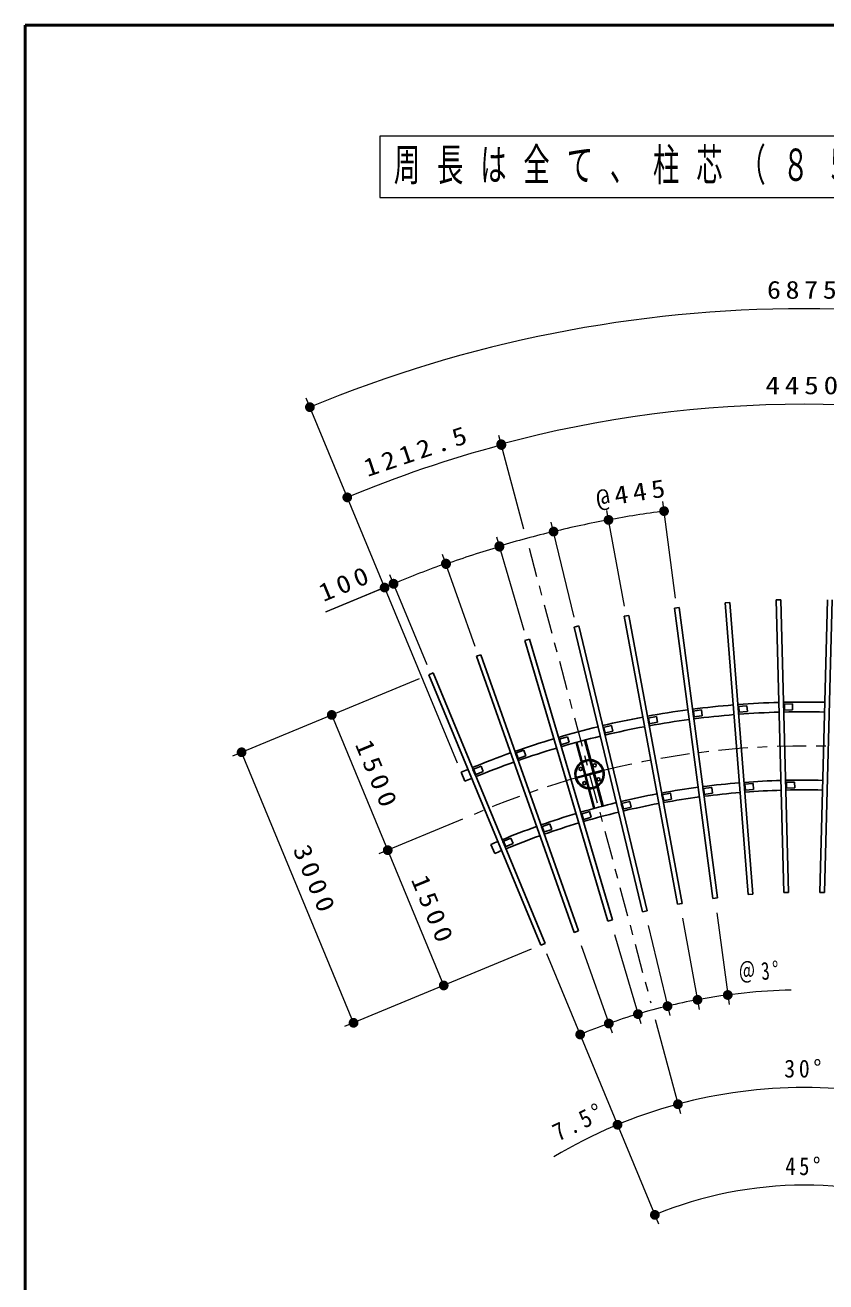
# Model space of a CAD drawing. Units: millimetres on the paper, with parts at other scales. Extents: x -365 to 10, y -38 to 257.
# Drawn here: x -365 to -282.9, y 128.3 to 257 of the extents above; entities that cross this region are included whole.
import ezdxf

# ---------------------------------------------------------------- set-up
doc = ezdxf.new("R2010")
doc.units = ezdxf.units.MM
doc.linetypes.add('USER2', pattern=[6, 3, -1, 1, -1])
doc.layers.add('LY_1', color=7, linetype='Continuous', lineweight=25)
doc.layers.add('LY_2', color=7, linetype='Continuous', lineweight=13)
doc.styles.add('ＭＳ ゴシック', font='')
doc.styles.get('ＭＳ ゴシック').set_extended_font_data('MS Gothic')

# ---------------------------------------------------------------- blocks, each defined once
blk = doc.blocks.new('filled_dot')
at = {"color": 0, "linetype": 'Continuous', "lineweight": -2, "const_width": 1.25}
blk.add_lwpolyline([(-0.625, 0, 1), (0.625, 0, 1)], format="xyb", close=True, dxfattribs=at)
blk = doc.blocks.new('open_arrow')
at = {"color": 0, "linetype": 'Continuous', "lineweight": -2}
blk.add_lwpolyline([(7.5, 1.25), (0, 0), (7.5, -1.25)], dxfattribs=at)

msp = doc.modelspace()

# ---------------------------------------------------------------- linework, layer by layer
at = {"layer": 'LY_1', "lineweight": 13}
for p, q in [((-241.639, 245.635), (-328.639, 245.635)), ((-328.639, 245.635), (-328.639, 239.335)), ((-328.639, 239.335), (-241.639, 239.335)), ((-320.693, 181.379), (-336.188, 218.786)), ((-313.867, 205.372), (-316.435, 214.954)), ((-303.553, 197.463), (-305.375, 207.293)), ((-298.33, 198.29), (-299.635, 208.202)), ((-308.726, 196.363), (-311.06, 206.085)), ((-313.833, 194.994), (-316.657, 204.527)), ((-318.862, 193.359), (-322.2, 202.785)), ((-328.148, 199.379), (-327.225, 199.762)), ((-323.79, 191.467), (-327.608, 200.685)), ((-324.608, 190.046), (-343.733, 182.124)), ((-327.829, 172.474), (-333.57, 186.333)), ((-331.328, 154.79), (-342.809, 182.507)), ((-320.174, 175.648), (-328.754, 172.094)), ((-322.089, 158.616), (-327.83, 172.476)), ((-297.622, 165.509), (-295.89, 156.168)), ((-294.08, 166.069), (-292.84, 156.651)), ((-304.594, 163.835), (-301.896, 154.726)), ((-301.129, 164.763), (-298.912, 155.525)), ((-313.128, 162.329), (-332.252, 154.407)), ((-308.005, 162.727), (-304.833, 153.771)), ((-311.544, 161.903), (-300.063, 134.187)), ((-300.409, 155.145), (-297.821, 145.486))]:
    msp.add_line(p, q, dxfattribs=at)
at = {"layer": 'LY_1', "linetype": 'USER2', "lineweight": 13}
msp.add_line((-313.343, 203.417), (-300.867, 156.855), dxfattribs=at)
at = {"layer": 'LY_1', "color": 40}
for p, q in [((-298.429, 197.269), (-297.953, 197.331)), ((-298.429, 197.269), (-294.514, 167.525)), ((-297.953, 197.331), (-294.038, 167.588)), ((-293.224, 197.828), (-292.745, 197.866)), ((-293.224, 197.828), (-290.87, 167.921)), ((-292.745, 197.866), (-290.392, 167.959)), ((-287.996, 198.115), (-287.517, 198.128)), ((-287.996, 198.115), (-287.211, 168.125)), ((-287.517, 198.128), (-286.731, 168.138)), ((-282.761, 198.128), (-283.546, 168.138)), ((-282.281, 198.115), (-283.066, 168.125)), ((-303.598, 196.437), (-303.126, 196.525)), ((-303.598, 196.437), (-298.131, 166.94)), ((-303.126, 196.525), (-297.659, 167.027)), ((-308.717, 195.336), (-308.25, 195.449)), ((-308.717, 195.336), (-301.713, 166.165)), ((-308.25, 195.449), (-301.247, 166.277)), ((-313.77, 193.969), (-313.31, 194.106)), ((-313.77, 193.969), (-305.25, 165.205)), ((-313.31, 194.106), (-304.79, 165.341)), ((-318.746, 192.34), (-318.293, 192.5)), ((-318.746, 192.34), (-308.731, 164.06)), ((-318.293, 192.5), (-308.279, 164.221)), ((-323.629, 190.452), (-323.185, 190.635)), ((-323.185, 190.635), (-311.705, 162.919)), ((-323.629, 190.452), (-312.148, 162.735)), ((-294.514, 167.525), (-294.038, 167.588)), ((-290.87, 167.921), (-290.392, 167.959)), ((-287.211, 168.125), (-286.731, 168.138)), ((-283.546, 168.138), (-283.066, 168.125)), ((-301.713, 166.165), (-301.247, 166.277)), ((-298.131, 166.94), (-297.659, 167.027)), ((-305.25, 165.205), (-304.79, 165.341)), ((-308.731, 164.06), (-308.279, 164.221)), ((-312.148, 162.735), (-311.705, 162.919))]:
    msp.add_line(p, q, dxfattribs=at)
at = {"layer": 'LY_1'}
for p, q in [((-296.557, 186.723), (-295.664, 186.84)), ((-296.557, 186.723), (-296.478, 186.128)), ((-296.487, 186.732), (-296.409, 186.137)), ((-295.664, 186.84), (-295.586, 186.246)), ((-291.906, 187.199), (-291.009, 187.27)), ((-291.906, 187.199), (-291.859, 186.601)), ((-291.836, 187.205), (-291.789, 186.606)), ((-291.009, 187.27), (-290.962, 186.672)), ((-287.236, 187.431), (-286.337, 187.455)), ((-287.236, 187.431), (-287.221, 186.831)), ((-287.221, 186.831), (-286.321, 186.855)), ((-287.166, 187.433), (-287.151, 186.833)), ((-286.337, 187.455), (-286.321, 186.855)), ((-301.176, 186.004), (-300.291, 186.168)), ((-301.176, 186.004), (-301.067, 185.414)), ((-301.108, 186.017), (-300.998, 185.427)), ((-301.067, 185.414), (-300.182, 185.578)), ((-300.291, 186.168), (-300.182, 185.578)), ((-296.478, 186.128), (-295.586, 186.246)), ((-291.859, 186.601), (-290.962, 186.672)), ((-305.752, 185.044), (-304.877, 185.254)), ((-305.752, 185.044), (-305.612, 184.461)), ((-305.684, 185.061), (-305.544, 184.477)), ((-305.612, 184.461), (-304.737, 184.671)), ((-304.877, 185.254), (-304.737, 184.671)), ((-310.271, 183.846), (-309.408, 184.102)), ((-310.271, 183.846), (-310.101, 183.271)), ((-310.204, 183.866), (-310.034, 183.291)), ((-310.101, 183.271), (-309.238, 183.527)), ((-309.408, 184.102), (-309.238, 183.527)), ((-308.527, 183.511), (-306.715, 176.749)), ((-308.44, 183.534), (-306.628, 176.772)), ((-307.648, 183.746), (-305.836, 176.985)), ((-307.561, 183.769), (-305.749, 177.008)), ((-314.721, 182.414), (-313.873, 182.714)), ((-314.721, 182.414), (-314.521, 181.848)), ((-314.655, 182.437), (-314.455, 181.871)), ((-314.521, 181.848), (-313.673, 182.148)), ((-313.873, 182.714), (-313.673, 182.148)), ((-320.311, 180.455), (-319.928, 179.531)), ((-319.091, 180.75), (-318.259, 181.094)), ((-319.091, 180.75), (-318.861, 180.196)), ((-319.026, 180.777), (-318.796, 180.222)), ((-318.861, 180.196), (-318.03, 180.54)), ((-318.259, 181.094), (-318.03, 180.54)), ((-307.546, 180.197), (-306.754, 180.409)), ((-307.522, 180.11), (-306.73, 180.322)), ((-305.894, 180.639), (-306.667, 180.432)), ((-305.871, 180.552), (-306.643, 180.345)), ((-305.894, 180.639), (-305.871, 180.552)), ((-308.405, 179.966), (-307.633, 180.173)), ((-308.405, 179.966), (-308.382, 179.879)), ((-308.382, 179.879), (-307.609, 180.086)), ((-291.278, 179.224), (-290.381, 179.294)), ((-291.278, 179.224), (-291.231, 178.626)), ((-291.208, 179.229), (-291.161, 178.631)), ((-290.381, 179.294), (-290.334, 178.696)), ((-287.027, 179.434), (-286.127, 179.458)), ((-287.027, 179.434), (-287.011, 178.834)), ((-286.957, 179.436), (-286.941, 178.836)), ((-286.127, 179.458), (-286.112, 178.858)), ((-299.719, 178.138), (-298.834, 178.302)), ((-299.719, 178.138), (-299.609, 177.548)), ((-299.65, 178.151), (-299.54, 177.561)), ((-299.609, 177.548), (-298.724, 177.712)), ((-298.834, 178.302), (-298.724, 177.712)), ((-295.513, 178.791), (-294.62, 178.909)), ((-295.513, 178.791), (-295.434, 178.196)), ((-295.443, 178.8), (-295.365, 178.206)), ((-295.434, 178.196), (-294.542, 178.314)), ((-294.62, 178.909), (-294.542, 178.314)), ((-291.231, 178.626), (-290.334, 178.696)), ((-287.011, 178.834), (-286.112, 178.858)), ((-307.999, 176.176), (-307.136, 176.431)), ((-307.136, 176.431), (-306.966, 175.856)), ((-303.884, 177.265), (-303.009, 177.475)), ((-303.884, 177.265), (-303.744, 176.682)), ((-303.816, 177.282), (-303.676, 176.698)), ((-303.744, 176.682), (-302.869, 176.892)), ((-303.009, 177.475), (-302.869, 176.892)), ((-312.051, 174.872), (-311.203, 175.173)), ((-311.203, 175.173), (-311.002, 174.607)), ((-307.999, 176.176), (-307.829, 175.6)), ((-307.932, 176.196), (-307.762, 175.62)), ((-307.829, 175.6), (-306.966, 175.856)), ((-312.051, 174.872), (-311.851, 174.307)), ((-311.985, 174.896), (-311.785, 174.33)), ((-311.851, 174.307), (-311.002, 174.607)), ((-317.249, 173.063), (-316.866, 172.139)), ((-316.029, 173.359), (-315.198, 173.703)), ((-316.029, 173.359), (-315.8, 172.804)), ((-315.965, 173.386), (-315.735, 172.831)), ((-315.8, 172.804), (-314.968, 173.149)), ((-315.198, 173.703), (-314.968, 173.149))]:
    msp.add_line(p, q, dxfattribs=at)
at = {"layer": 'LY_1', "lineweight": 13}
msp.add_lwpolyline([(-334.162, 196.889), (-328.148, 199.379), (-334.085, 196.92)], dxfattribs=at)
at = {"layer": 'LY_1'}
for centre in [(-308.057, 180.79), (-306.608, 181.178), (-307.668, 179.341), (-306.219, 179.729)]:
    msp.add_circle(centre, 0.16, dxfattribs=at)
at = {"layer": 'LY_1', "lineweight": 13}
for centre, radius, start, end in [((-285.138, 95.543), 132.398, 67.50021, 112.50059), ((-285.139, 98.156), 120, 74.99989, 105.00002), ((-283.158, 90.764), 127.57, 104.99996, 112.50046), ((-285.148, 98.153), 109.998, 100.4995, 103.49971), ((-285.148, 98.154), 109.998, 97.4994, 100.49972), ((-285.148, 98.153), 109.999, 103.50001, 106.49992), ((-285.148, 98.152), 109.943, 106.4998, 109.49999), ((-285.167, 98.205), 109.943, 109.49979, 112.50003), ((-285.139, 98.156), 60, 100.49982, 103.49968), ((-285.139, 98.156), 60, 91.28965, 100.49966), ((-285.139, 98.156), 60, 103.49961, 106.49973), ((-285.139, 98.156), 60, 109.49999, 112.49975), ((-285.139, 98.155), 60, 106.49995, 109.5), ((-285.139, 98.156), 50, 74.99923, 104.99965), ((-285.139, 98.156), 50, 104.99983, 120.89277), ((-285.139, 98.156), 40, 67.49999, 112.50004)]:
    msp.add_arc(centre, radius, start, end, dxfattribs=at)
at = {"layer": 'LY_1'}
for centre, radius, start, end in [((-285.163, 98.151), 89.5, 97.63764, 100.33035), ((-285.164, 98.152), 89.5, 94.63764, 97.33035), ((-285.164, 98.154), 89.5, 91.63764, 94.33035), ((-285.164, 98.155), 89.5, 88.63764, 91.33035), ((-285.163, 98.15), 89.5, 100.63764, 103.33035), ((-285.163, 98.151), 88.5, 97.63919, 100.32844), ((-285.164, 98.152), 88.5, 94.63919, 97.32843), ((-285.164, 98.154), 88.5, 91.63919, 94.32844), ((-285.164, 98.155), 88.5, 88.63919, 91.32844), ((-285.163, 98.148), 89.5, 103.63764, 106.33035), ((-285.163, 98.148), 88.5, 103.63919, 106.32844), ((-285.163, 98.15), 88.5, 100.63919, 103.32844), ((-285.162, 98.147), 89.5, 106.63764, 109.33035), ((-285.162, 98.147), 88.5, 106.63919, 109.32844), ((-285.162, 98.146), 89.5, 109.63764, 112.33035), ((-307.138, 180.259), 1.5, 89.13835, 120.86407), ((-307.138, 180.259), 1.45, 88.5749, 121.42512), ((-307.138, 180.259), 1.4, 87.97073, 122.02929), ((-307.138, 180.259), 1.5, 304.47122, 85.52878), ((-307.138, 180.259), 1.45, 305.17123, 84.82871), ((-307.138, 180.259), 1.4, 305.92482, 84.07512), ((-285.139, 98.156), 89.5, 112.65365, 113.14021), ((-285.162, 98.146), 88.5, 109.63919, 112.32844), ((-307.138, 180.259), 1.5, 124.47122, 265.52878), ((-307.138, 180.259), 1.45, 125.17125, 264.82873), ((-307.138, 180.259), 1.4, 125.92484, 264.07514), ((-285.139, 98.156), 88.5, 112.65539, 113.14745), ((-307.138, 180.259), 1.4, 267.97071, 302.02927), ((-307.138, 180.259), 1.45, 268.57488, 301.4251), ((-307.138, 180.259), 1.5, 269.13593, 300.86165), ((-285.164, 98.152), 81.5, 94.65115, 97.3137), ((-285.164, 98.154), 81.5, 91.65115, 94.3137), ((-285.164, 98.155), 81.5, 88.65115, 91.3137), ((-285.163, 98.15), 81.5, 100.65115, 103.3137), ((-285.163, 98.151), 81.5, 97.65115, 100.3137), ((-285.163, 98.151), 80.5, 97.65303, 100.31139), ((-285.164, 98.152), 80.5, 94.65302, 97.31139), ((-285.164, 98.154), 80.5, 91.65303, 94.31139), ((-285.164, 98.155), 80.5, 88.65303, 91.31139), ((-285.163, 98.148), 81.5, 103.65115, 106.3137), ((-285.163, 98.15), 80.5, 100.65303, 103.31139), ((-285.162, 98.147), 81.5, 106.65115, 109.3137), ((-285.162, 98.147), 80.5, 106.65303, 109.31139), ((-285.163, 98.148), 80.5, 103.65303, 106.31139), ((-285.162, 98.146), 81.5, 109.65115, 112.3137), ((-285.162, 98.146), 80.5, 109.65303, 112.31139), ((-285.139, 98.156), 81.5, 112.66873, 113.20306), ((-285.139, 98.156), 80.5, 112.67083, 113.21179)]:
    msp.add_arc(centre, radius, start, end, dxfattribs=at)
at = {"layer": 'LY_1', "linetype": 'USER2', "lineweight": 13}
msp.add_arc((-285.139, 98.156), 85, 57.49751, 113.65495, dxfattribs=at)
at = {"layer": 'LY_2', "lineweight": 50}
for p, q in [((0, 257), (-365, 257)), ((-365, 257), (-365, 0))]:
    msp.add_line(p, q, dxfattribs=at)

# ---------------------------------------------------------------- block references
at = {"layer": 'LY_1', "lineweight": 13}
for name, p, xscale, yscale, rotation in [('filled_dot', (-335.805, 217.862), 0.4, 0.4, 21.9), ('filled_dot', (-316.197, 214.067), 0.4, 0.4, 14.3), ('filled_dot', (-316.176, 213.987), 0.4, 0.4, 195.7), ('filled_dot', (-331.978, 208.623), 0.4, 0.4, 21.8), ('filled_dot', (-299.505, 207.211), 0.4, 0.4, 188.3), ('filled_dot', (-305.193, 206.31), 0.4, 0.4, 191.3), ('filled_dot', (-305.193, 206.31), 0.4, 0.4, 9.7), ('filled_dot', (-310.827, 205.112), 0.4, 0.4, 194.3), ('filled_dot', (-310.826, 205.112), 0.4, 0.4, 12.7), ('filled_dot', (-316.389, 203.622), 0.4, 0.4, 15.7), ('filled_dot', (-316.373, 203.568), 0.4, 0.4, 197.3), ('filled_dot', (-321.866, 201.842), 0.4, 0.4, 200.3), ('filled_dot', (-321.848, 201.789), 0.4, 0.4, 18.7), ('filled_dot', (-328.148, 199.379), 0.4, 0.4, 22.5), ('filled_dot', (-327.24, 199.78), 0.4, 0.4, 21.7), ('filled_dot', (-327.225, 199.762), 0.4, 0.4, 202.5), ('open_arrow', (-334.162, 196.889), 0.001, 0.001, 22.5), ('filled_dot', (-333.57, 186.333), 0.4, 0.4, 292.5), ('filled_dot', (-342.809, 182.507), 0.4, 0.4, 292.5), ('filled_dot', (-327.83, 172.476), 0.4, 0.4, 292.5), ('filled_dot', (-327.829, 172.474), 0.4, 0.4, 112.5), ('filled_dot', (-322.089, 158.616), 0.4, 0.4, 112.5), ('filled_dot', (-299.145, 156.498), 0.4, 0.4, 194.9), ('filled_dot', (-299.145, 156.498), 0.4, 0.4, 12.1), ('filled_dot', (-296.073, 157.151), 0.4, 0.4, 191.9), ('filled_dot', (-296.073, 157.151), 0.4, 0.4, 9.1), ('filled_dot', (-292.97, 157.642), 0.4, 0.4, 188.9), ('filled_dot', (-302.18, 155.685), 0.4, 0.4, 197.9), ('filled_dot', (-302.179, 155.685), 0.4, 0.4, 15.1), ('filled_dot', (-331.328, 154.79), 0.4, 0.4, 112.5), ('filled_dot', (-305.167, 154.714), 0.4, 0.4, 200.9), ('filled_dot', (-305.167, 154.714), 0.4, 0.4, 18.1), ('filled_dot', (-308.1, 153.588), 0.4, 0.4, 21.1), ('filled_dot', (-298.08, 146.452), 0.4, 0.4, 196.7), ('filled_dot', (-298.079, 146.452), 0.4, 0.4, 13.3), ('filled_dot', (-304.273, 144.35), 0.4, 0.4, 20.8), ('filled_dot', (-300.446, 135.111), 0.4, 0.4, 20.4)]:
    msp.add_blockref(name, p, dxfattribs=dict(at, xscale=xscale, yscale=yscale, rotation=rotation))

# ---------------------------------------------------------------- texts
at = {"layer": 'LY_1', "style": 'ＭＳ ゴシック'}
for s, insert, char_height, attachment_point in [('\\T1.64;\\W0.6;周長は全て、柱芯（８５００Ｒ）にて示す', (-285.139, 242.485), 3.299, 5), ('\\T1.33;\\W1.2;4450', (-285.139, 219.156), 1.833, 8), ('\\T1.33;\\W0.9;30°', (-285.139, 149.156), 1.833, 8), ('\\T1.33;\\W0.85;45°', (-285.139, 139.156), 1.833, 8)]:
    msp.add_mtext(s, dxfattribs=dict(at, insert=insert, char_height=char_height, attachment_point=attachment_point))
at = {"layer": 'LY_1', "char_height": 1.833, "attachment_point": 8, "style": 'ＭＳ ゴシック'}
for s, insert, rotation in [('\\T1.33;\\W1.15;6875', (-285.139, 228.941), 0.001), ('\\T1.33;\\W1.15;1212.5', (-324.486, 212.511), 18.75), ('\\T1.33;\\W1.15;@445', (-302.512, 207.785), 9), ('\\T1.33;\\W1.15;100', (-331.773, 198.96), 22.498), ('\\T1.33;\\W1.15;1500', (-329.776, 179.787), 292.5), ('\\T1.33;\\W1.15;3000', (-336.145, 169.031), 292.5), ('\\T1.33;\\W1.15;1500', (-324.036, 165.929), 292.5), ('\\T1.33;\\W0.7;＠3°', (-289.624, 158.99), 4.216), ('\\T1.33;\\W0.9;7.5°', (-307.832, 143.828), 26.422)]:
    msp.add_mtext(s, dxfattribs=dict(at, insert=insert, rotation=rotation))

doc.saveas('drawing.dxf')
